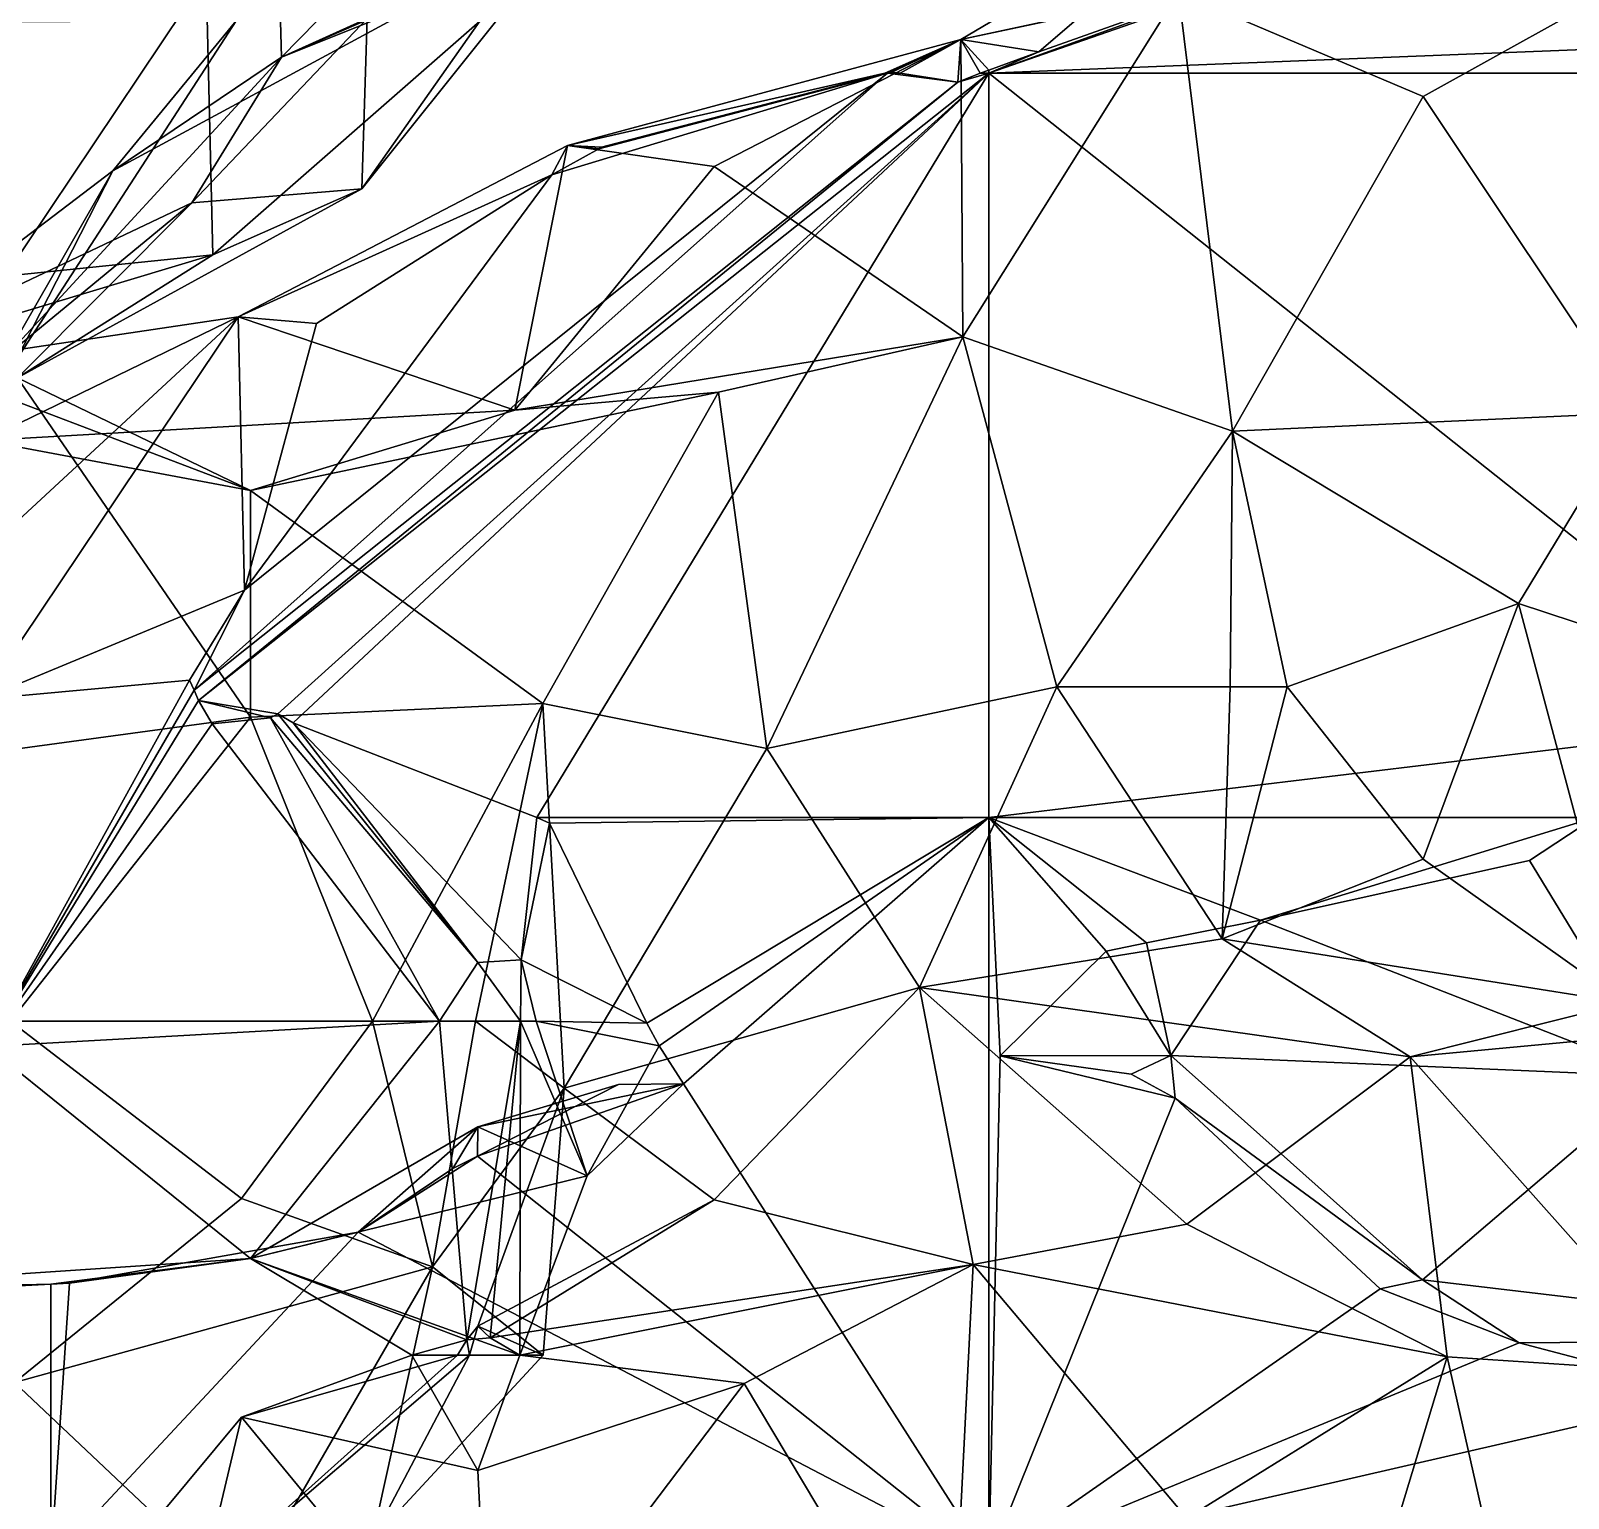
# Model space of a CAD drawing. Extents: x 290083 to 295691, y 4553739 to 4561622.
# Drawn here: x 294318.9 to 294400.9, y 4559273.5 to 4559351.7 of the extents above; entities that cross this region are included whole.
import ezdxf

# ---------------------------------------------------------------- set-up
doc = ezdxf.new("R2010")
doc.units = 0
doc.layers.add('Au_ppm_Pref_-_0_3', color=7, linetype='CONTINUOUS')

msp = doc.modelspace()

# ---------------------------------------------------------------- linework, layer by layer
at = {"layer": 'Au_ppm_Pref_-_0_3'}
for points in [[(294336.853, 4559352.37, 1871.914), (294331.678, 4559372.62, 1870.527), (294332.284, 4559350.31, 1865.083)], [(294332.284, 4559350.31, 1865.083), (294331.678, 4559372.62, 1870.527), (294342.756, 4559360.977, 1868.018)], [(294304.593, 4559350.987, 1887.786), (294317.247, 4559368.517, 1887.053), (294328.285, 4559354.634, 1887.068)], [(294352.258, 4559359.028, 1864.189), (294332.284, 4559350.31, 1865.083), (294342.756, 4559360.977, 1868.018)], [(294368.5, 4559351.249, 1894.374), (294384.545, 4559360.743, 1894.616), (294375.056, 4559352.628, 1895.47)], [(294368.5, 4559351.249, 1894.374), (294380.12, 4559353.757, 1887.865), (294384.545, 4559360.743, 1894.616)], [(294370, 4559349.446, 1895.729), (294372.662, 4559350.581, 1895.686), (294401.368, 4559360.789, 1895.567)], [(294370, 4559349.446, 1895.729), (294401.368, 4559360.789, 1895.567), (294401.673, 4559360.475, 1895.651)], [(294401.368, 4559360.789, 1895.567), (294372.662, 4559350.581, 1895.686), (294375.056, 4559352.628, 1895.47)], [(294370, 4559349.446, 1895.729), (294401.673, 4559360.475, 1895.651), (294410.211, 4559351.044, 1898.132)], [(294340.79, 4559353.716, 1859.482), (294332.284, 4559350.31, 1865.083), (294352.258, 4559359.028, 1864.189)], [(294317.557, 4559338.636, 1887.344), (294304.593, 4559350.987, 1887.786), (294328.285, 4559354.634, 1887.068)], [(294328.639, 4559339.772, 1881.741), (294317.557, 4559338.636, 1887.344), (294328.285, 4559354.634, 1887.068)], [(294328.639, 4559339.772, 1881.741), (294328.285, 4559354.634, 1887.068), (294342.858, 4559352.229, 1882.769)], [(294380.12, 4559353.757, 1887.865), (294393.153, 4559348.201, 1884.156), (294404.61, 4559354.585, 1887.472)], [(294404.399, 4559331.335, 1884.476), (294404.61, 4559354.585, 1887.472), (294393.153, 4559348.201, 1884.156)], [(294323.298, 4559344.251, 1859.009), (294332.284, 4559350.31, 1865.083), (294340.79, 4559353.716, 1859.482)], [(294323.298, 4559344.251, 1859.009), (294340.79, 4559353.716, 1859.482), (294329.871, 4559352.236, 1853.037)], [(294368.615, 4559335.397, 1887.256), (294380.12, 4559353.757, 1887.865), (294368.5, 4559351.249, 1894.374)], [(294380.12, 4559353.757, 1887.865), (294368.615, 4559335.397, 1887.256), (294382.994, 4559330.363, 1883.659)], [(294393.153, 4559348.201, 1884.156), (294380.12, 4559353.757, 1887.865), (294382.994, 4559330.363, 1883.659)], [(294368.5, 4559351.249, 1894.374), (294375.056, 4559352.628, 1895.47), (294372.662, 4559350.581, 1895.686)], [(294318.084, 4559352.177, 1846.88), (294318.142, 4559334.148, 1853.152), (294329.871, 4559352.236, 1853.037)], [(294318.142, 4559334.148, 1853.152), (294323.298, 4559344.251, 1859.009), (294329.871, 4559352.236, 1853.037)], [(294327.511, 4559342.542, 1872.304), (294336.582, 4559343.283, 1876.827), (294336.853, 4559352.37, 1871.914)], [(294327.511, 4559342.542, 1872.304), (294336.853, 4559352.37, 1871.914), (294332.284, 4559350.31, 1865.083)], [(294328.639, 4559339.772, 1881.741), (294342.858, 4559352.229, 1882.769), (294336.582, 4559343.283, 1876.827)], [(294336.582, 4559343.283, 1876.827), (294342.858, 4559352.229, 1882.769), (294343.837, 4559352.37, 1876.827)], [(294336.582, 4559343.283, 1876.827), (294343.837, 4559352.37, 1876.827), (294336.853, 4559352.37, 1871.914)], [(294364.451, 4559349.446, 1895.463), (294347.548, 4559345.593, 1894.645), (294368.5, 4559351.249, 1894.374)], [(294355.355, 4559344.473, 1891.338), (294368.5, 4559351.249, 1894.374), (294347.548, 4559345.593, 1894.645)], [(294355.355, 4559344.473, 1891.338), (294368.615, 4559335.397, 1887.256), (294368.5, 4559351.249, 1894.374)], [(294364.451, 4559349.446, 1895.463), (294368.5, 4559351.249, 1894.374), (294364.749, 4559349.523, 1895.464)], [(294368.5, 4559351.249, 1894.374), (294364.832, 4559349.511, 1895.47), (294364.749, 4559349.523, 1895.464)], [(294368.5, 4559351.249, 1894.374), (294365.269, 4559349.446, 1895.503), (294364.832, 4559349.511, 1895.47)], [(294368.5, 4559351.249, 1894.374), (294368.346, 4559348.976, 1895.736), (294365.269, 4559349.446, 1895.503)], [(294368.5, 4559351.249, 1894.374), (294369.545, 4559349.446, 1895.708), (294368.346, 4559348.976, 1895.736)], [(294368.5, 4559351.249, 1894.374), (294370, 4559349.619, 1895.7), (294369.545, 4559349.446, 1895.708)], [(294368.5, 4559351.249, 1894.374), (294372.662, 4559350.581, 1895.686), (294370, 4559349.619, 1895.7)], [(294411.715, 4559349.446, 1898.556), (294370, 4559349.446, 1895.729), (294410.211, 4559351.044, 1898.132)], [(294327.511, 4559342.542, 1872.304), (294332.284, 4559350.31, 1865.083), (294317.669, 4559334.417, 1864.942)], [(294332.284, 4559350.31, 1865.083), (294323.298, 4559344.251, 1859.009), (294317.669, 4559334.417, 1864.942)], [(294370, 4559349.446, 1895.729), (294370, 4559349.619, 1895.7), (294372.662, 4559350.581, 1895.686)], [(294364.599, 4559349.446, 1895.47), (294327.633, 4559316.552, 1899.733), (294330.325, 4559321.895, 1898.882)], [(294327.633, 4559316.552, 1899.733), (294364.599, 4559349.446, 1895.47), (294368.346, 4559348.976, 1895.736)], [(294370, 4559349.446, 1895.729), (294332.101, 4559315.298, 1900.249), (294327.876, 4559316.012, 1899.844)], [(294368.346, 4559348.976, 1895.736), (294370, 4559349.446, 1895.729), (294327.876, 4559316.012, 1899.844)], [(294364.599, 4559349.446, 1895.47), (294330.325, 4559321.895, 1898.882), (294346.7, 4559344.024, 1895.607)], [(294332.101, 4559315.298, 1900.249), (294370, 4559349.446, 1895.729), (294332.908, 4559314.806, 1900.398)], [(294370, 4559349.446, 1895.729), (294345.913, 4559309.761, 1902.215), (294332.908, 4559314.806, 1900.398)], [(294370, 4559349.446, 1895.729), (294370, 4559309.761, 1903.703), (294345.913, 4559309.761, 1902.215)], [(294364.599, 4559349.446, 1895.47), (294346.7, 4559344.024, 1895.607), (294349.203, 4559345.422, 1895.47)], [(294349.347, 4559345.503, 1895.463), (294347.548, 4559345.593, 1894.645), (294364.451, 4559349.446, 1895.463)], [(294349.347, 4559345.503, 1895.463), (294364.599, 4559349.446, 1895.47), (294349.203, 4559345.422, 1895.47)], [(294364.599, 4559349.446, 1895.47), (294349.347, 4559345.503, 1895.463), (294364.451, 4559349.446, 1895.463)], [(294364.599, 4559349.446, 1895.47), (294364.451, 4559349.446, 1895.463), (294364.749, 4559349.523, 1895.464)], [(294364.599, 4559349.446, 1895.47), (294364.749, 4559349.523, 1895.464), (294364.832, 4559349.511, 1895.47)], [(294364.599, 4559349.446, 1895.47), (294364.832, 4559349.511, 1895.47), (294365.269, 4559349.446, 1895.503)], [(294364.599, 4559349.446, 1895.47), (294365.269, 4559349.446, 1895.503), (294368.346, 4559348.976, 1895.736)], [(294370, 4559349.446, 1895.729), (294368.346, 4559348.976, 1895.736), (294369.545, 4559349.446, 1895.708)], [(294370, 4559349.619, 1895.7), (294370, 4559349.446, 1895.729), (294369.545, 4559349.446, 1895.708)], [(294413.413, 4559314.989, 1904.78), (294370, 4559309.761, 1903.703), (294370, 4559349.446, 1895.729)], [(294413.413, 4559314.989, 1904.78), (294370, 4559349.446, 1895.729), (294411.715, 4559349.446, 1898.556)], [(294327.633, 4559316.552, 1899.733), (294368.346, 4559348.976, 1895.736), (294327.876, 4559316.012, 1899.844)], [(294393.153, 4559348.201, 1884.156), (294382.994, 4559330.363, 1883.659), (294404.399, 4559331.335, 1884.476)], [(294329.99, 4559336.464, 1894.115), (294347.548, 4559345.593, 1894.645), (294346.7, 4559344.024, 1895.607)], [(294347.548, 4559345.593, 1894.645), (294329.99, 4559336.464, 1894.115), (294344.724, 4559331.49, 1888.703)], [(294355.355, 4559344.473, 1891.338), (294347.548, 4559345.593, 1894.645), (294344.724, 4559331.49, 1888.703)], [(294346.7, 4559344.024, 1895.607), (294347.548, 4559345.593, 1894.645), (294349.203, 4559345.422, 1895.47)], [(294349.203, 4559345.422, 1895.47), (294347.548, 4559345.593, 1894.645), (294349.347, 4559345.503, 1895.463)], [(294317.669, 4559334.417, 1864.942), (294323.298, 4559344.251, 1859.009), (294307.059, 4559331.894, 1859.262)], [(294307.059, 4559331.894, 1859.262), (294323.298, 4559344.251, 1859.009), (294318.142, 4559334.148, 1853.152)], [(294368.615, 4559335.397, 1887.256), (294355.355, 4559344.473, 1891.338), (294344.724, 4559331.49, 1888.703)], [(294334.159, 4559336.098, 1896.46), (294329.99, 4559336.464, 1894.115), (294346.7, 4559344.024, 1895.607)], [(294346.7, 4559344.024, 1895.607), (294330.325, 4559321.895, 1898.882), (294334.159, 4559336.098, 1896.46)], [(294336.582, 4559343.283, 1876.827), (294318.219, 4559333.213, 1876.769), (294328.639, 4559339.772, 1881.741)], [(294327.511, 4559342.542, 1872.304), (294318.219, 4559333.213, 1876.769), (294336.582, 4559343.283, 1876.827)], [(294303.89, 4559331.317, 1871.138), (294318.219, 4559333.213, 1876.769), (294327.511, 4559342.542, 1872.304)], [(294303.89, 4559331.317, 1871.138), (294327.511, 4559342.542, 1872.304), (294317.669, 4559334.417, 1864.942)], [(294328.639, 4559339.772, 1881.741), (294311.3, 4559334.552, 1883.791), (294317.557, 4559338.636, 1887.344)], [(294311.3, 4559334.552, 1883.791), (294328.639, 4559339.772, 1881.741), (294318.219, 4559333.213, 1876.769)], [(294305.637, 4559332.839, 1894.498), (294329.99, 4559336.464, 1894.115), (294316.292, 4559316.069, 1896.929)], [(294317.557, 4559324.964, 1891.901), (294329.99, 4559336.464, 1894.115), (294305.637, 4559332.839, 1894.498)], [(294316.292, 4559316.069, 1896.929), (294329.99, 4559336.464, 1894.115), (294330.325, 4559321.895, 1898.882)], [(294329.99, 4559336.464, 1894.115), (294317.557, 4559324.964, 1891.901), (294316.41, 4559329.861, 1888.19)], [(294344.724, 4559331.49, 1888.703), (294329.99, 4559336.464, 1894.115), (294316.41, 4559329.861, 1888.19)], [(294329.99, 4559336.464, 1894.115), (294334.159, 4559336.098, 1896.46), (294330.325, 4559321.895, 1898.882)], [(294368.615, 4559335.397, 1887.256), (294344.724, 4559331.49, 1888.703), (294355.587, 4559332.439, 1883.58)], [(294355.587, 4559332.439, 1883.58), (294358.168, 4559313.447, 1886.284), (294368.615, 4559335.397, 1887.256)], [(294358.168, 4559313.447, 1886.284), (294373.621, 4559316.734, 1885.437), (294368.615, 4559335.397, 1887.256)], [(294373.621, 4559316.734, 1885.437), (294382.994, 4559330.363, 1883.659), (294368.615, 4559335.397, 1887.256)], [(294330.641, 4559327.193, 1883.558), (294316.41, 4559329.861, 1888.19), (294311.3, 4559334.552, 1883.791)], [(294330.641, 4559327.193, 1883.558), (294311.3, 4559334.552, 1883.791), (294318.219, 4559333.213, 1876.769)], [(294330.642, 4559315.111, 1879.039), (294318.219, 4559333.213, 1876.769), (294314.415, 4559312.917, 1880.012)], [(294330.642, 4559315.111, 1879.039), (294330.641, 4559327.193, 1883.558), (294318.219, 4559333.213, 1876.769)], [(294344.724, 4559331.49, 1888.703), (294330.641, 4559327.193, 1883.558), (294355.587, 4559332.439, 1883.58)], [(294355.587, 4559332.439, 1883.58), (294330.641, 4559327.193, 1883.558), (294346.216, 4559315.852, 1881.473)], [(294346.216, 4559315.852, 1881.473), (294358.168, 4559313.447, 1886.284), (294355.587, 4559332.439, 1883.58)], [(294344.724, 4559331.49, 1888.703), (294316.41, 4559329.861, 1888.19), (294330.641, 4559327.193, 1883.558)], [(294382.994, 4559330.363, 1883.659), (294398.234, 4559321.172, 1881.375), (294404.399, 4559331.335, 1884.476)], [(294404.399, 4559331.335, 1884.476), (294398.234, 4559321.172, 1881.375), (294411.724, 4559316.734, 1885.89)], [(294373.621, 4559316.734, 1885.437), (294382.871, 4559316.734, 1882.766), (294382.994, 4559330.363, 1883.659)], [(294385.914, 4559316.734, 1879.354), (294382.994, 4559330.363, 1883.659), (294382.871, 4559316.734, 1882.766)], [(294385.914, 4559316.734, 1879.354), (294398.234, 4559321.172, 1881.375), (294382.994, 4559330.363, 1883.659)], [(294330.642, 4559315.111, 1879.039), (294346.216, 4559315.852, 1881.473), (294330.641, 4559327.193, 1883.558)], [(294316.292, 4559316.069, 1896.929), (294330.325, 4559321.895, 1898.882), (294327.387, 4559317.098, 1899.622)], [(294330.325, 4559321.895, 1898.882), (294327.633, 4559316.552, 1899.733), (294327.387, 4559317.098, 1899.622)], [(294385.914, 4559316.734, 1879.354), (294393.153, 4559307.549, 1879.704), (294398.234, 4559321.172, 1881.375)], [(294403.919, 4559299.886, 1883.547), (294398.234, 4559321.172, 1881.375), (294393.153, 4559307.549, 1879.704)], [(294403.919, 4559299.886, 1883.547), (294411.724, 4559316.734, 1885.89), (294398.234, 4559321.172, 1881.375)], [(294316.292, 4559316.069, 1896.929), (294327.387, 4559317.098, 1899.622), (294316.605, 4559297.555, 1898.713)], [(294327.387, 4559317.098, 1899.622), (294327.633, 4559316.552, 1899.733), (294316.605, 4559297.555, 1898.713)], [(294327.633, 4559316.552, 1899.733), (294327.876, 4559316.012, 1899.844), (294316.605, 4559297.555, 1898.713)], [(294373.621, 4559316.734, 1885.437), (294358.168, 4559313.447, 1886.284), (294366.296, 4559300.71, 1889.179)], [(294366.296, 4559300.71, 1889.179), (294382.433, 4559303.296, 1883.34), (294373.621, 4559316.734, 1885.437)], [(294382.433, 4559303.296, 1883.34), (294382.871, 4559316.734, 1882.766), (294373.621, 4559316.734, 1885.437)], [(294385.914, 4559316.734, 1879.354), (294382.433, 4559303.296, 1883.34), (294393.153, 4559307.549, 1879.704)], [(294385.914, 4559316.734, 1879.354), (294382.871, 4559316.734, 1882.766), (294382.433, 4559303.296, 1883.34)], [(294327.876, 4559316.012, 1899.844), (294328.598, 4559314.754, 1900.142), (294316.605, 4559297.555, 1898.713)], [(294327.876, 4559316.012, 1899.844), (294331.71, 4559315.081, 1900.268), (294328.598, 4559314.754, 1900.142)], [(294327.876, 4559316.012, 1899.844), (294332.101, 4559315.298, 1900.249), (294331.71, 4559315.081, 1900.268)], [(294330.642, 4559315.111, 1879.039), (294337.149, 4559298.916, 1879.47), (294346.216, 4559315.852, 1881.473)], [(294342.637, 4559298.916, 1882.766), (294346.216, 4559315.852, 1881.473), (294337.149, 4559298.916, 1879.47)], [(294347.364, 4559295.344, 1887.724), (294346.216, 4559315.852, 1881.473), (294342.637, 4559298.916, 1882.766)], [(294358.168, 4559313.447, 1886.284), (294346.216, 4559315.852, 1881.473), (294347.364, 4559295.344, 1887.724)], [(294330.642, 4559315.111, 1879.039), (294314.415, 4559312.917, 1880.012), (294317.841, 4559298.916, 1879.466)], [(294328.598, 4559314.754, 1900.142), (294340.724, 4559298.916, 1899.626), (294316.605, 4559297.555, 1898.713)], [(294330.642, 4559315.111, 1879.039), (294317.841, 4559298.916, 1879.466), (294337.149, 4559298.916, 1879.47)], [(294331.71, 4559315.081, 1900.268), (294340.724, 4559298.916, 1899.626), (294328.598, 4559314.754, 1900.142)], [(294331.71, 4559315.081, 1900.268), (294332.101, 4559315.298, 1900.249), (294342.756, 4559302.039, 1899.543)], [(294331.71, 4559315.081, 1900.268), (294342.756, 4559302.039, 1899.543), (294340.724, 4559298.916, 1899.626)], [(294342.756, 4559302.039, 1899.543), (294332.101, 4559315.298, 1900.249), (294332.908, 4559314.806, 1900.398)], [(294345.066, 4559302.183, 1900.584), (294332.908, 4559314.806, 1900.398), (294345.913, 4559309.761, 1902.215)], [(294332.908, 4559314.806, 1900.398), (294345.066, 4559302.183, 1900.584), (294342.756, 4559302.039, 1899.543)], [(294402.302, 4559309.761, 1905.286), (294370, 4559309.761, 1903.703), (294413.413, 4559314.989, 1904.78)], [(294366.296, 4559300.71, 1889.179), (294358.168, 4559313.447, 1886.284), (294347.364, 4559295.344, 1887.724)], [(294345.066, 4559302.183, 1900.584), (294345.913, 4559309.761, 1902.215), (294346.576, 4559309.473, 1902.302)], [(294345.066, 4559302.183, 1900.584), (294346.576, 4559309.473, 1902.302), (294351.765, 4559298.794, 1904.326)], [(294370, 4559309.761, 1903.703), (294346.576, 4559309.473, 1902.302), (294345.913, 4559309.761, 1902.215)], [(294370, 4559309.761, 1903.703), (294351.765, 4559298.794, 1904.326), (294346.576, 4559309.473, 1902.302)], [(294370, 4559309.761, 1903.703), (294352.421, 4559297.599, 1904.557), (294351.765, 4559298.794, 1904.326)], [(294352.421, 4559297.599, 1904.557), (294370, 4559309.761, 1903.703), (294353.715, 4559295.564, 1904.962)], [(294370, 4559309.761, 1903.703), (294370, 4559270.076, 1910.034), (294353.715, 4559295.564, 1904.962)], [(294370.605, 4559297.064, 1905.759), (294370, 4559309.761, 1903.703), (294376.258, 4559302.643, 1905.154)], [(294376.258, 4559302.643, 1905.154), (294370, 4559309.761, 1903.703), (294378.401, 4559303.093, 1905.19)], [(294370, 4559270.076, 1910.034), (294370, 4559309.761, 1903.703), (294370.605, 4559297.064, 1905.759)], [(294370, 4559309.761, 1903.703), (294384.484, 4559304.289, 1905.295), (294378.401, 4559303.093, 1905.19)], [(294384.484, 4559304.289, 1905.295), (294370, 4559309.761, 1903.703), (294402.302, 4559309.761, 1905.286)], [(294402.302, 4559309.761, 1905.286), (294398.828, 4559307.483, 1905.483), (294384.484, 4559304.289, 1905.295)], [(294402.302, 4559309.761, 1905.286), (294405.838, 4559295.959, 1906.05), (294398.828, 4559307.483, 1905.483)], [(294403.919, 4559299.886, 1883.547), (294393.153, 4559307.549, 1879.704), (294382.433, 4559303.296, 1883.34)], [(294405.838, 4559295.959, 1906.05), (294384.484, 4559304.289, 1905.295), (294398.828, 4559307.483, 1905.483)], [(294384.484, 4559304.289, 1905.295), (294379.695, 4559297.083, 1905.455), (294378.401, 4559303.093, 1905.19)], [(294405.838, 4559295.959, 1906.05), (294379.695, 4559297.083, 1905.455), (294384.484, 4559304.289, 1905.295)], [(294366.296, 4559300.71, 1889.179), (294392.461, 4559297.013, 1888.359), (294382.433, 4559303.296, 1883.34)], [(294382.433, 4559303.296, 1883.34), (294392.461, 4559297.013, 1888.359), (294403.919, 4559299.886, 1883.547)], [(294376.258, 4559302.643, 1905.154), (294379.695, 4559297.083, 1905.455), (294370.605, 4559297.064, 1905.759)], [(294378.401, 4559303.093, 1905.19), (294379.695, 4559297.083, 1905.455), (294376.258, 4559302.643, 1905.154)], [(294345.032, 4559298.916, 1899.511), (294340.724, 4559298.916, 1899.626), (294342.756, 4559302.039, 1899.543)], [(294345.032, 4559298.916, 1899.511), (294342.756, 4559302.039, 1899.543), (294345.066, 4559302.183, 1900.584)], [(294345.032, 4559298.916, 1899.511), (294345.066, 4559302.183, 1900.584), (294345.868, 4559298.916, 1900.584)], [(294351.765, 4559298.794, 1904.326), (294345.868, 4559298.916, 1900.584), (294345.066, 4559302.183, 1900.584)], [(294366.296, 4559300.71, 1889.179), (294347.364, 4559295.344, 1887.724), (294355.355, 4559289.376, 1891.465)], [(294369.16, 4559285.931, 1895.84), (294366.296, 4559300.71, 1889.179), (294355.355, 4559289.376, 1891.465)], [(294369.16, 4559285.931, 1895.84), (294380.553, 4559288.084, 1891.034), (294366.296, 4559300.71, 1889.179)], [(294380.553, 4559288.084, 1891.034), (294392.461, 4559297.013, 1888.359), (294366.296, 4559300.71, 1889.179)], [(294403.919, 4559299.886, 1883.547), (294392.461, 4559297.013, 1888.359), (294417.146, 4559299.316, 1889.415)], [(294407.45, 4559280.157, 1890.823), (294417.146, 4559299.316, 1889.415), (294392.461, 4559297.013, 1888.359)], [(294316.605, 4559297.555, 1898.713), (294340.724, 4559298.916, 1899.626), (294330.641, 4559286.254, 1900.972)], [(294330.156, 4559289.45, 1879.611), (294317.841, 4559298.916, 1879.466), (294318.058, 4559279.645, 1882.082)], [(294337.149, 4559298.916, 1879.47), (294317.841, 4559298.916, 1879.466), (294330.156, 4559289.45, 1879.611)], [(294340.348, 4559285.81, 1884.223), (294337.149, 4559298.916, 1879.47), (294330.156, 4559289.45, 1879.611)], [(294342.174, 4559281.921, 1894.645), (294330.641, 4559286.254, 1900.972), (294340.724, 4559298.916, 1899.626)], [(294342.637, 4559298.916, 1882.766), (294337.149, 4559298.916, 1879.47), (294340.348, 4559285.81, 1884.223)], [(294340.348, 4559285.81, 1884.223), (294347.364, 4559295.344, 1887.724), (294342.637, 4559298.916, 1882.766)], [(294345.032, 4559298.916, 1899.511), (294342.174, 4559281.921, 1894.645), (294340.724, 4559298.916, 1899.626)], [(294345.032, 4559298.916, 1899.511), (294343.419, 4559282.035, 1894.645), (294342.174, 4559281.921, 1894.645)], [(294345.004, 4559281.098, 1895.704), (294343.419, 4559282.035, 1894.645), (294345.032, 4559298.916, 1899.511)], [(294345.004, 4559281.098, 1895.704), (294345.032, 4559298.916, 1899.511), (294348.589, 4559290.666, 1900.584)], [(294348.589, 4559290.666, 1900.584), (294345.032, 4559298.916, 1899.511), (294345.868, 4559298.916, 1900.584)], [(294352.421, 4559297.599, 1904.557), (294345.868, 4559298.916, 1900.584), (294351.765, 4559298.794, 1904.326)], [(294352.421, 4559297.599, 1904.557), (294348.589, 4559290.666, 1900.584), (294345.868, 4559298.916, 1900.584)], [(294316.605, 4559297.555, 1898.713), (294330.641, 4559286.254, 1900.972), (294304.769, 4559284.53, 1901.817)], [(294348.589, 4559290.666, 1900.584), (294352.421, 4559297.599, 1904.557), (294353.715, 4559295.564, 1904.962)], [(294370, 4559270.076, 1910.034), (294370.605, 4559297.064, 1905.759), (294379.926, 4559294.803, 1906.589)], [(294370.605, 4559297.064, 1905.759), (294379.695, 4559297.083, 1905.455), (294377.59, 4559296.079, 1906.268)], [(294379.926, 4559294.803, 1906.589), (294370.605, 4559297.064, 1905.759), (294377.59, 4559296.079, 1906.268)], [(294377.59, 4559296.079, 1906.268), (294379.695, 4559297.083, 1905.455), (294379.926, 4559294.803, 1906.589)], [(294393.122, 4559285.125, 1907.851), (294379.926, 4559294.803, 1906.589), (294379.695, 4559297.083, 1905.455)], [(294393.122, 4559285.125, 1907.851), (294379.695, 4559297.083, 1905.455), (294405.838, 4559295.959, 1906.05)], [(294394.436, 4559281.02, 1895.47), (294392.461, 4559297.013, 1888.359), (294380.553, 4559288.084, 1891.034)], [(294407.45, 4559280.157, 1890.823), (294392.461, 4559297.013, 1888.359), (294394.436, 4559281.02, 1895.47)], [(294405.838, 4559295.959, 1906.05), (294419.978, 4559281.937, 1907.88), (294393.122, 4559285.125, 1907.851)], [(294346.236, 4559281.098, 1888.705), (294347.364, 4559295.344, 1887.724), (294340.348, 4559285.81, 1884.223)], [(294350.265, 4559295.531, 1904.754), (294353.715, 4559295.564, 1904.962), (294342.744, 4559291.709, 1904.899)], [(294353.715, 4559295.564, 1904.962), (294370, 4559270.076, 1910.034), (294342.744, 4559291.709, 1904.899)], [(294342.756, 4559293.27, 1902.466), (294350.265, 4559295.531, 1904.754), (294342.744, 4559291.709, 1904.899)], [(294350.265, 4559295.531, 1904.754), (294342.756, 4559293.27, 1902.466), (294353.715, 4559295.564, 1904.962)], [(294353.715, 4559295.564, 1904.962), (294342.756, 4559293.27, 1902.466), (294348.589, 4559290.666, 1900.584)], [(294355.355, 4559289.376, 1891.465), (294347.364, 4559295.344, 1887.724), (294342.756, 4559282.653, 1894.126)], [(294342.756, 4559282.653, 1894.126), (294347.364, 4559295.344, 1887.724), (294346.236, 4559281.098, 1888.705)], [(294370, 4559270.076, 1910.034), (294379.926, 4559294.803, 1906.589), (294390.867, 4559284.645, 1908.759)], [(294393.122, 4559285.125, 1907.851), (294390.867, 4559284.645, 1908.759), (294379.926, 4559294.803, 1906.589)], [(294336.383, 4559287.666, 1905.112), (294330.641, 4559286.254, 1900.972), (294342.756, 4559293.27, 1902.466)], [(294348.589, 4559290.666, 1900.584), (294342.756, 4559293.27, 1902.466), (294330.641, 4559286.254, 1900.972)], [(294336.383, 4559287.666, 1905.112), (294342.756, 4559293.27, 1902.466), (294341.431, 4559291.046, 1904.916)], [(294342.756, 4559293.27, 1902.466), (294342.744, 4559291.709, 1904.899), (294341.431, 4559291.046, 1904.916)], [(294342.744, 4559291.709, 1904.899), (294336.383, 4559287.666, 1905.112), (294341.431, 4559291.046, 1904.916)], [(294370, 4559270.076, 1910.034), (294336.383, 4559287.666, 1905.112), (294342.744, 4559291.709, 1904.899)], [(294345.004, 4559281.098, 1895.704), (294348.589, 4559290.666, 1900.584), (294330.641, 4559286.254, 1900.972)], [(294340.348, 4559285.81, 1884.223), (294330.156, 4559289.45, 1879.611), (294318.058, 4559279.645, 1882.082)], [(294355.355, 4559289.376, 1891.465), (294342.756, 4559282.653, 1894.126), (294343.419, 4559282.035, 1894.645)], [(294369.16, 4559285.931, 1895.84), (294355.355, 4559289.376, 1891.465), (294343.419, 4559282.035, 1894.645)], [(294369.16, 4559285.931, 1895.84), (294394.436, 4559281.02, 1895.47), (294380.553, 4559288.084, 1891.034)], [(294336.383, 4559287.666, 1905.112), (294320, 4559270.076, 1906.777), (294320.995, 4559284.933, 1904.534)], [(294370, 4559270.076, 1910.034), (294320, 4559270.076, 1906.777), (294336.383, 4559287.666, 1905.112)], [(294320.995, 4559284.933, 1904.534), (294330.641, 4559286.254, 1900.972), (294336.383, 4559287.666, 1905.112)], [(294330.641, 4559286.254, 1900.972), (294320, 4559284.886, 1904.477), (294304.769, 4559284.53, 1901.817)], [(294330.641, 4559286.254, 1900.972), (294320.995, 4559284.933, 1904.534), (294320, 4559284.886, 1904.477)], [(294345.004, 4559281.098, 1895.704), (294330.641, 4559286.254, 1900.972), (294339.235, 4559281.098, 1896.304)], [(294342.174, 4559281.921, 1894.645), (294339.235, 4559281.098, 1896.304), (294330.641, 4559286.254, 1900.972)], [(294330.156, 4559268.22, 1884.413), (294340.348, 4559285.81, 1884.223), (294318.058, 4559279.645, 1882.082)], [(294330.156, 4559268.22, 1884.413), (294337.12, 4559271.251, 1888.705), (294340.348, 4559285.81, 1884.223)], [(294346.236, 4559281.098, 1888.705), (294340.348, 4559285.81, 1884.223), (294337.12, 4559271.251, 1888.705)], [(294369.16, 4559285.931, 1895.84), (294343.419, 4559282.035, 1894.645), (294345.004, 4559281.098, 1895.704)], [(294369.16, 4559285.931, 1895.84), (294345.004, 4559281.098, 1895.704), (294356.955, 4559279.589, 1899.327)], [(294367.922, 4559261.235, 1899.939), (294369.16, 4559285.931, 1895.84), (294356.955, 4559279.589, 1899.327)], [(294369.16, 4559285.931, 1895.84), (294367.922, 4559261.235, 1899.939), (294380.553, 4559272.418, 1897.691)], [(294369.16, 4559285.931, 1895.84), (294380.553, 4559272.418, 1897.691), (294394.436, 4559281.02, 1895.47)], [(294304.769, 4559284.53, 1901.817), (294320, 4559284.886, 1904.477), (294309.855, 4559284.353, 1904.126)], [(294320, 4559284.886, 1904.477), (294320, 4559270.076, 1906.777), (294309.855, 4559284.353, 1904.126)], [(294320.995, 4559284.933, 1904.534), (294320, 4559270.076, 1906.777), (294320, 4559284.886, 1904.477)], [(294370, 4559270.076, 1910.034), (294390.867, 4559284.645, 1908.759), (294398.28, 4559281.764, 1909.591)], [(294390.867, 4559284.645, 1908.759), (294393.122, 4559285.125, 1907.851), (294398.28, 4559281.764, 1909.591)], [(294419.978, 4559281.937, 1907.88), (294398.28, 4559281.764, 1909.591), (294393.122, 4559285.125, 1907.851)], [(294309.855, 4559284.353, 1904.126), (294320, 4559270.076, 1906.777), (294305.055, 4559281.938, 1904.296)], [(294343.419, 4559282.035, 1894.645), (294342.756, 4559282.653, 1894.126), (294342.174, 4559281.921, 1894.645)], [(294342.174, 4559281.921, 1894.645), (294342.756, 4559282.653, 1894.126), (294342.314, 4559281.098, 1894.437)], [(294342.756, 4559282.653, 1894.126), (294346.236, 4559281.098, 1888.705), (294342.314, 4559281.098, 1894.437)], [(294305.055, 4559281.938, 1904.296), (294320, 4559270.076, 1906.777), (294299.843, 4559279.214, 1904.572)], [(294341.683, 4559281.098, 1894.645), (294339.235, 4559281.098, 1896.304), (294342.174, 4559281.921, 1894.645)], [(294342.174, 4559281.921, 1894.645), (294342.314, 4559281.098, 1894.437), (294341.683, 4559281.098, 1894.645)], [(294370, 4559270.076, 1910.034), (294398.28, 4559281.764, 1909.591), (294408.743, 4559279.01, 1910.557)], [(294419.978, 4559281.937, 1907.88), (294408.743, 4559279.01, 1910.557), (294398.28, 4559281.764, 1909.591)], [(294330.156, 4559277.799, 1899.484), (294341.683, 4559281.098, 1894.645), (294328.043, 4559268.867, 1893.778)], [(294328.043, 4559268.867, 1893.778), (294342.314, 4559281.098, 1894.437), (294337.12, 4559271.251, 1888.705)], [(294328.043, 4559268.867, 1893.778), (294341.683, 4559281.098, 1894.645), (294342.314, 4559281.098, 1894.437)], [(294330.156, 4559277.799, 1899.484), (294342.756, 4559274.956, 1896.692), (294339.235, 4559281.098, 1896.304)], [(294330.156, 4559277.799, 1899.484), (294339.235, 4559281.098, 1896.304), (294341.683, 4559281.098, 1894.645)], [(294342.314, 4559281.098, 1894.437), (294346.236, 4559281.098, 1888.705), (294337.12, 4559271.251, 1888.705)], [(294345.004, 4559281.098, 1895.704), (294339.235, 4559281.098, 1896.304), (294342.756, 4559274.956, 1896.692)], [(294356.955, 4559279.589, 1899.327), (294345.004, 4559281.098, 1895.704), (294342.756, 4559274.956, 1896.692)], [(294394.436, 4559281.02, 1895.47), (294380.553, 4559272.418, 1897.691), (294389.076, 4559263.28, 1895.917)], [(294394.436, 4559281.02, 1895.47), (294389.076, 4559263.28, 1895.917), (294398.441, 4559263.28, 1891.198)], [(294407.45, 4559280.157, 1890.823), (294394.436, 4559281.02, 1895.47), (294398.441, 4559263.28, 1891.198)], [(294318.058, 4559279.645, 1882.082), (294318.166, 4559260.717, 1888.412), (294330.156, 4559268.22, 1884.413)], [(294356.955, 4559279.589, 1899.327), (294342.756, 4559274.956, 1896.692), (294343.425, 4559261.692, 1900.139)], [(294367.922, 4559261.235, 1899.939), (294356.955, 4559279.589, 1899.327), (294343.425, 4559261.692, 1900.139)], [(294407.45, 4559280.157, 1890.823), (294398.441, 4559263.28, 1891.198), (294418.734, 4559264.421, 1888.114)], [(294320, 4559270.076, 1906.777), (294295.596, 4559273.169, 1905.433), (294299.843, 4559279.214, 1904.572)], [(294370, 4559270.076, 1910.034), (294408.743, 4559279.01, 1910.557), (294420, 4559270.076, 1912.548)], [(294328.043, 4559268.867, 1893.778), (294317.248, 4559262.28, 1899.109), (294330.156, 4559277.799, 1899.484)], [(294343.425, 4559261.692, 1900.139), (294330.156, 4559277.799, 1899.484), (294317.248, 4559262.28, 1899.109)], [(294330.156, 4559277.799, 1899.484), (294343.425, 4559261.692, 1900.139), (294342.756, 4559274.956, 1896.692)]]:
    msp.add_3dface(points, dxfattribs=at)

doc.saveas('drawing.dxf')
